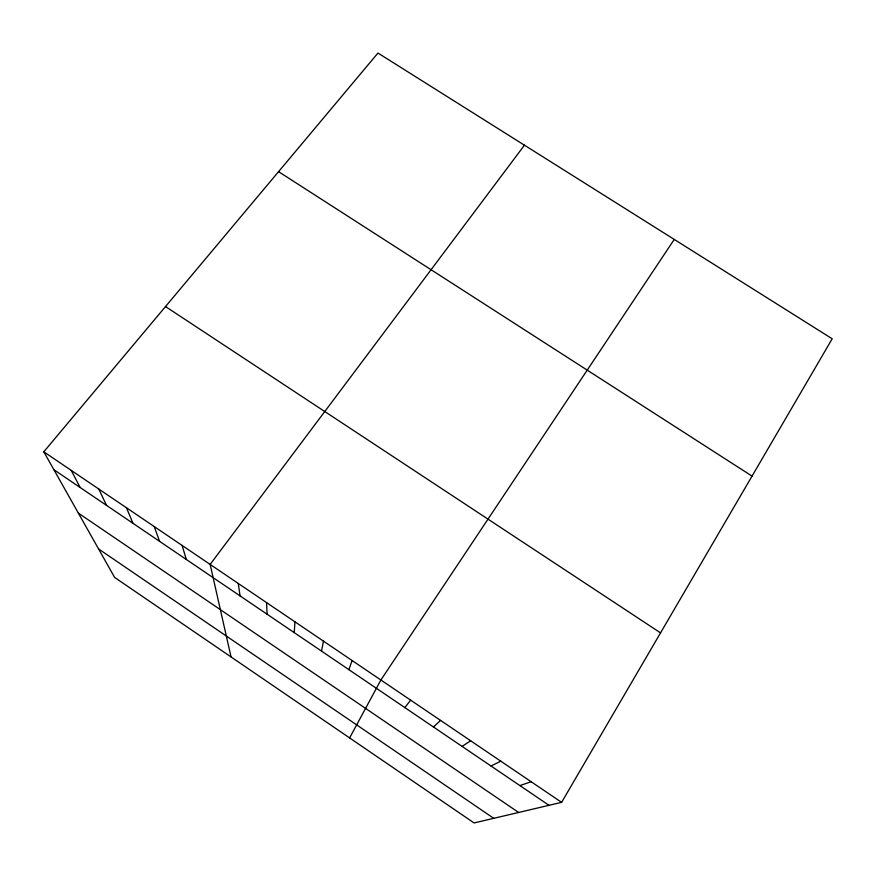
<?xml version="1.0" encoding="UTF-8"?>
<svg xmlns="http://www.w3.org/2000/svg" width="876" height="876" viewBox="0 0 876 876"><rect width="100%" height="100%" fill="white"/><g stroke="black" fill="none" stroke-linecap="round" stroke-linejoin="round"><path stroke-width="1.31" d="M294.248 632.625L294.949 621.829M321.514 651.109L323.463 641.133M348.9 669.669L352.108 660.526M349.612 737.931L380.885 680.006L674.257 239.422M561.615 802.35L832.2 338.782L377.972 53.053L43.8 451.808L114.614 577.415L474.08 822.947L561.615 802.35L43.8 451.808M524.45 145.186L210.141 564.407L231.045 656.945M404.854 707.6L410.658 700.165M433.434 726.97L440.573 720.411M462.134 746.429L470.631 740.757M490.965 765.974L500.82 761.189M519.917 785.597L531.141 781.72M278.568 171.663L752.035 476.117M165.52 306.556L660.537 632.877M53.896 469.7L549.011 805.318M78.347 513.095L518.636 812.468M98.55 548.923L493.746 818.326M71.219 470.368L80.154 487.505M98.769 489.016L106.533 505.386M126.429 507.741L133.01 523.333M154.209 526.553L159.607 541.368M182.109 545.441L186.314 559.468M238.283 583.46L240.057 595.888M266.556 602.6L267.092 614.218"/></g></svg>
